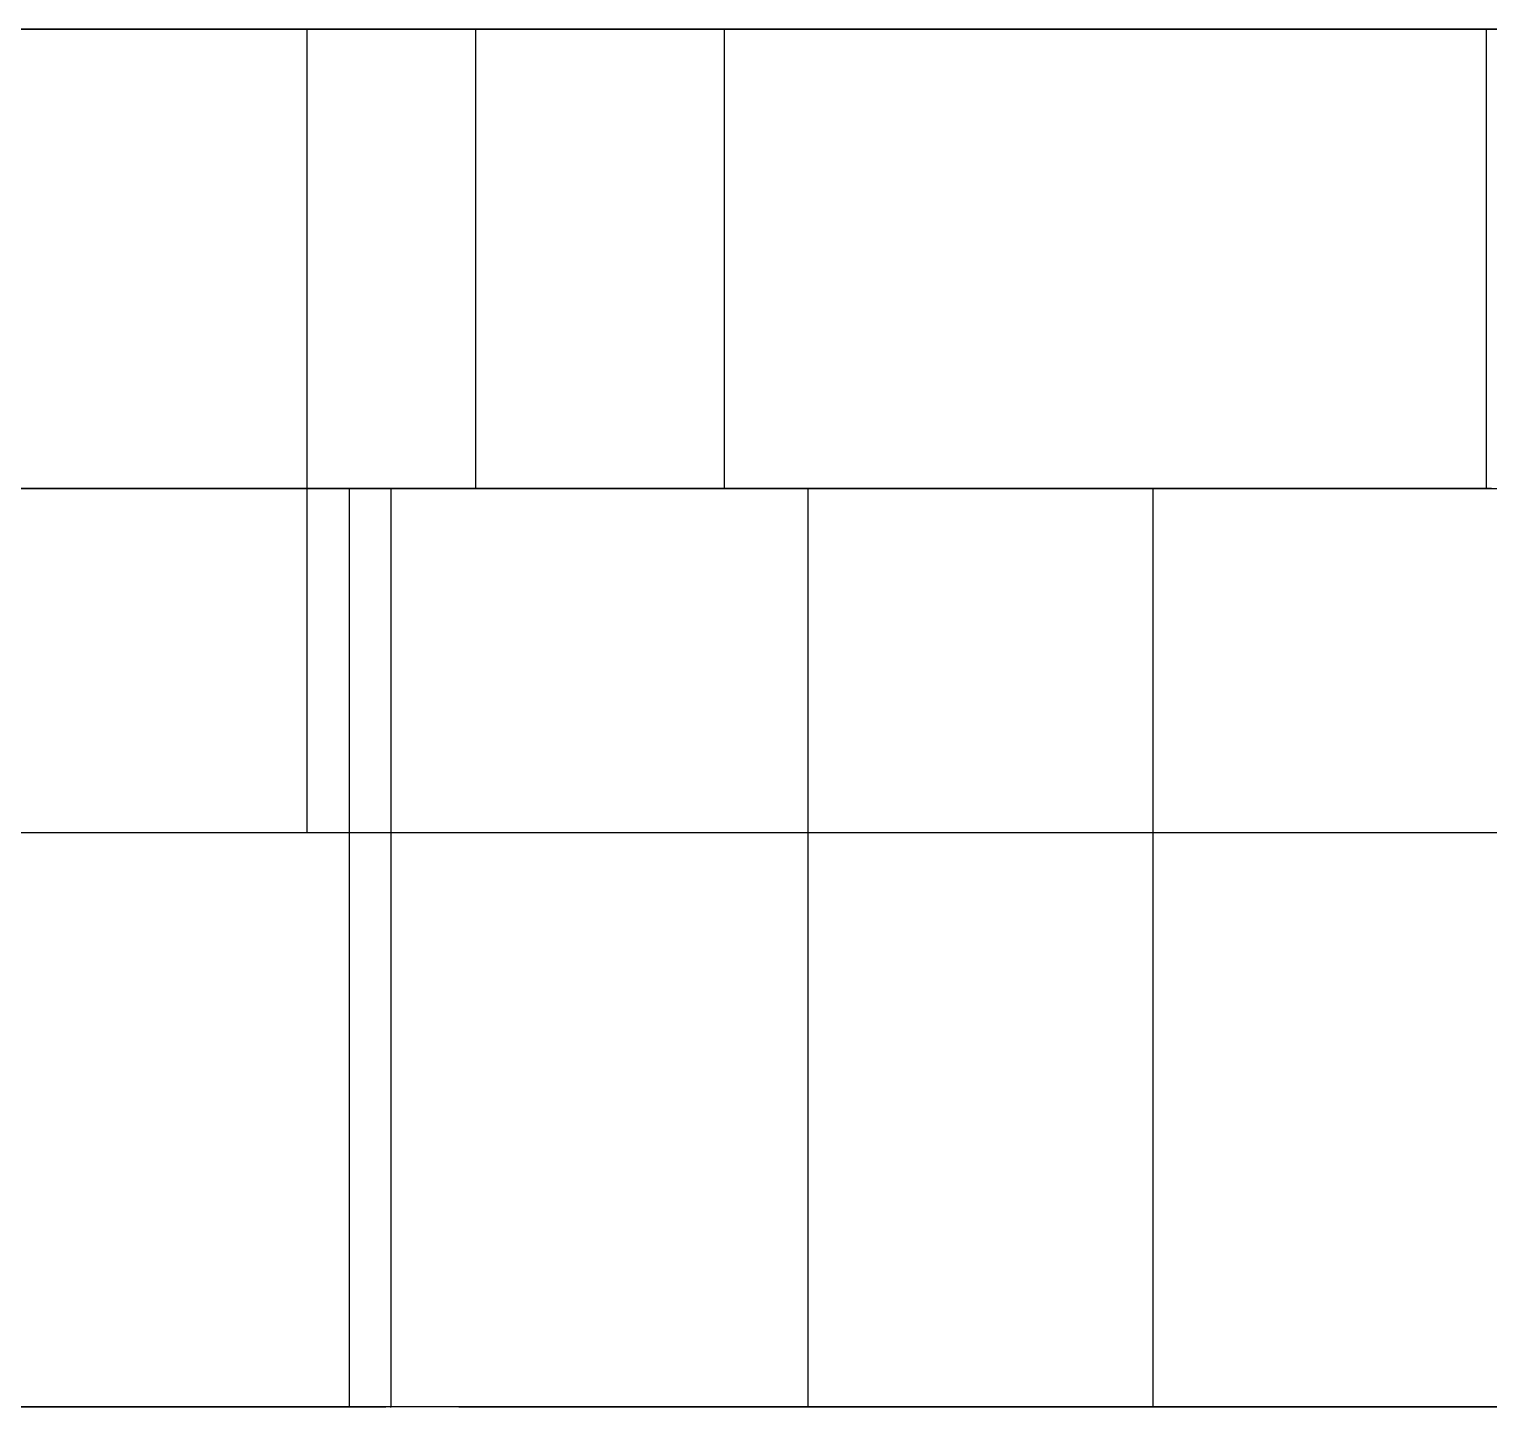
# Model space of a CAD drawing. Header units: millimetres. Extents: x -55 to 176, y -160 to 36.
# Drawn here: x -23.21 to -16.85, y -130 to -124 of the extents above; entities that cross this region are included whole.
import ezdxf

# ---------------------------------------------------------------- set-up
doc = ezdxf.new("R2010")
doc.units = ezdxf.units.MM
doc.layers.add('XZ', color=7, linetype='Continuous')

msp = doc.modelspace()

# ---------------------------------------------------------------- linework, layer by layer
at = {"layer": 'XZ'}
for p, q in [((-23.8381, -124), (-22.7648, -124)), ((-23.166, -124), (-23.2925, -124)), ((-23.2778, -124), (-23.1518, -124)), ((-23.2019, -124), (-23.2245, -124)), ((-23.1743, -124), (-23.2019, -124)), ((-23.1417, -124), (-23.1743, -124)), ((-23.04, -124), (-23.166, -124)), ((-23.1518, -124), (-23.0261, -124)), ((-23.1043, -124), (-23.1417, -124)), ((-23.0621, -124), (-23.1043, -124)), ((-23.0152, -124), (-23.0621, -124)), ((-22.9144, -124), (-23.04, -124)), ((-23.0261, -124), (-22.901, -124)), ((-22.9636, -124), (-23.0152, -124)), ((-22.9074, -124), (-22.9636, -124)), ((-22.7896, -124), (-22.9144, -124)), ((-22.8467, -124), (-22.9074, -124)), ((-22.901, -124), (-22.7767, -124)), ((-22.7817, -124), (-22.8467, -124)), ((-22.6657, -124), (-22.7896, -124)), ((-22.7123, -124), (-22.7817, -124)), ((-22.7767, -124), (-22.6533, -124)), ((-22.7648, -124), (-21.6567, -124)), ((-22.6387, -124), (-22.7123, -124)), ((-22.543, -124), (-22.6657, -124)), ((-22.6533, -124), (-22.531, -124)), ((-22.5611, -124), (-22.6387, -124)), ((-22.4795, -124), (-22.5611, -124)), ((-22.4215, -124), (-22.543, -124)), ((-22.531, -124), (-22.4101, -124)), ((-22.3941, -124), (-22.4795, -124)), ((-22.3016, -124), (-22.4215, -124)), ((-22.2906, -124), (-22.4101, -124)), ((-22.3941, -124), (-22.305, -124)), ((-22.305, -124), (-22.2124, -124)), ((-22.1833, -124), (-22.3016, -124)), ((-22.2906, -124), (-22.1729, -124)), ((-22.2124, -124), (-22.1164, -124)), ((-22.0669, -124), (-22.1833, -124)), ((-22.1729, -124), (-22.057, -124)), ((-22.1164, -124), (-22.0172, -124)), ((-21.9526, -124), (-22.0669, -124)), ((-22.057, -124), (-21.9432, -124)), ((-22.0172, -124), (-21.9148, -124)), ((-21.9826, -124), (-22, -124)), ((-22, -124), (-22, -127.5)), ((-21.9305, -124), (-21.9826, -124)), ((-21.8405, -124), (-21.9526, -124)), ((-21.9432, -124), (-21.8317, -124)), ((-21.8436, -124), (-21.9305, -124)), ((-21.9148, -124), (-21.8095, -124)), ((-21.7223, -124), (-21.8436, -124)), ((-21.7309, -124), (-21.8405, -124)), ((-21.7225, -124), (-21.8317, -124)), ((-21.8095, -124), (-21.7015, -124)), ((-21.6238, -124), (-21.7309, -124)), ((-21.6159, -124), (-21.7225, -124)), ((-21.5665, -124), (-21.7223, -124)), ((-21.7015, -124), (-21.5909, -124)), ((-21.6567, -124), (-20.5154, -124)), ((-21.6238, -124), (-21.5195, -124)), ((-21.6159, -124), (-21.5121, -124)), ((-21.5909, -124), (-21.4779, -124)), ((-21.3767, -124), (-21.5665, -124)), ((-21.5195, -124), (-21.418, -124)), ((-21.5121, -124), (-21.4112, -124)), ((-21.4779, -124), (-21.3626, -124)), ((-21.418, -124), (-21.3197, -124)), ((-21.4112, -124), (-21.3134, -124)), ((-21.1531, -124), (-21.3767, -124)), ((-21.3626, -124), (-21.2453, -124)), ((-21.3197, -124), (-21.2246, -124)), ((-21.3134, -124), (-21.2188, -124)), ((-21.264, -124), (-21.2665, -124)), ((-21.2665, -124), (-21.2665, -126)), ((-21.2564, -124), (-21.264, -124)), ((-21.2438, -124), (-21.2564, -124)), ((-21.2453, -124), (-21.1261, -124)), ((-21.2261, -124), (-21.2438, -124)), ((-21.2035, -124), (-21.2261, -124)), ((-21.2246, -124), (-21.1328, -124)), ((-21.1275, -124), (-21.2188, -124)), ((-21.1759, -124), (-21.2035, -124)), ((-21.1433, -124), (-21.1759, -124)), ((-20.896, -124), (-21.1531, -124)), ((-21.106, -124), (-21.1433, -124)), ((-21.1328, -124), (-21.0446, -124)), ((-21.0397, -124), (-21.1275, -124)), ((-21.1261, -124), (-21.0052, -124)), ((-21.0638, -124), (-21.106, -124)), ((-21.0168, -124), (-21.0638, -124)), ((-21.0446, -124), (-20.96, -124)), ((-20.9556, -124), (-21.0397, -124)), ((-20.9652, -124), (-21.0168, -124)), ((-21.0052, -124), (-20.8829, -124)), ((-20.909, -124), (-20.9652, -124)), ((-20.96, -124), (-20.8793, -124)), ((-20.9556, -124), (-20.8753, -124)), ((-20.8484, -124), (-20.909, -124)), ((-20.6059, -124), (-20.896, -124)), ((-20.8829, -124), (-20.7592, -124)), ((-20.8793, -124), (-20.8024, -124)), ((-20.8753, -124), (-20.7988, -124)), ((-20.7833, -124), (-20.8484, -124)), ((-20.8024, -124), (-20.7296, -124)), ((-20.7264, -124), (-20.7988, -124)), ((-20.7139, -124), (-20.7833, -124)), ((-20.7592, -124), (-20.6345, -124)), ((-20.7296, -124), (-20.6609, -124)), ((-20.6581, -124), (-20.7264, -124)), ((-20.6403, -124), (-20.7139, -124)), ((-20.6609, -124), (-20.5965, -124)), ((-20.5941, -124), (-20.6581, -124)), ((-20.5627, -124), (-20.6403, -124)), ((-20.6345, -124), (-20.5089, -124)), ((-20.2832, -124), (-20.6059, -124)), ((-20.5965, -124), (-20.5364, -124)), ((-20.5344, -124), (-20.5941, -124)), ((-20.4811, -124), (-20.5627, -124)), ((-20.5364, -124), (-20.4808, -124)), ((-20.4791, -124), (-20.5344, -124)), ((-20.5154, -124), (-19.3428, -124)), ((-20.5089, -124), (-20.3825, -124)), ((-20.3957, -124), (-20.4811, -124)), ((-20.4808, -124), (-20.4298, -124)), ((-20.4791, -124), (-20.4283, -124)), ((-20.4298, -124), (-20.3833, -124)), ((-20.3821, -124), (-20.4283, -124)), ((-20.3067, -124), (-20.3957, -124)), ((-20.3416, -124), (-20.3833, -124)), ((-20.3825, -124), (-20.2557, -124)), ((-20.3406, -124), (-20.3821, -124)), ((-20.3416, -124), (-20.3046, -124)), ((-20.3038, -124), (-20.3406, -124)), ((-20.3067, -124), (-20.214, -124)), ((-20.3046, -124), (-20.2724, -124)), ((-20.2719, -124), (-20.3038, -124)), ((-19.9285, -124), (-20.2832, -124)), ((-20.2451, -124), (-20.2724, -124)), ((-20.2719, -124), (-20.2447, -124)), ((-20.2557, -124), (-20.1285, -124)), ((-20.2451, -124), (-20.2227, -124)), ((-20.2224, -124), (-20.2447, -124)), ((-20.2227, -124), (-20.2052, -124)), ((-20.2051, -124), (-20.2224, -124)), ((-20.214, -124), (-20.118, -124)), ((-20.2052, -124), (-20.1927, -124)), ((-20.1926, -124), (-20.2051, -124)), ((-20.1927, -124), (-20.1852, -124)), ((-20.1852, -124), (-20.1926, -124)), ((-20.1852, -124), (-20.1827, -124)), ((-20.1852, -124), (-20.1827, -124)), ((-20.1827, -124), (-20.1827, -126)), ((-20.1285, -124), (-20.0013, -124)), ((-20.118, -124), (-20.0188, -124)), ((-20.0188, -124), (-19.9164, -124)), ((-20.0013, -124), (-19.8741, -124)), ((-19.5422, -124), (-19.9285, -124)), ((-19.9164, -124), (-19.8111, -124)), ((-19.8741, -124), (-19.7473, -124)), ((-19.8111, -124), (-19.7031, -124)), ((-19.7473, -124), (-19.621, -124)), ((-19.7031, -124), (-19.5925, -124)), ((-19.621, -124), (-19.4953, -124)), ((-19.5925, -124), (-19.4795, -124)), ((-19.125, -124), (-19.5422, -124)), ((-19.4953, -124), (-19.3706, -124)), ((-19.4795, -124), (-19.3642, -124)), ((-19.3706, -124), (-19.2469, -124)), ((-19.3642, -124), (-19.2469, -124)), ((-19.3428, -124), (-18.1406, -124)), ((-19.2469, -124), (-19.1246, -124)), ((-19.2469, -124), (-19.1277, -124)), ((-19.1277, -124), (-19.0068, -124)), ((-18.6776, -124), (-19.125, -124)), ((-19.1246, -124), (-19.0037, -124)), ((-19.0068, -124), (-18.8845, -124)), ((-19.0037, -124), (-18.8845, -124)), ((-18.8845, -124), (-18.7672, -124)), ((-18.8845, -124), (-18.7609, -124)), ((-18.7672, -124), (-18.652, -124)), ((-18.7609, -124), (-18.6361, -124)), ((-18.2007, -124), (-18.6776, -124)), ((-18.652, -124), (-18.5389, -124)), ((-18.6361, -124), (-18.5105, -124)), ((-18.5389, -124), (-18.4283, -124)), ((-18.5105, -124), (-18.3841, -124)), ((-18.4283, -124), (-18.3203, -124)), ((-18.3841, -124), (-18.2573, -124)), ((-18.3203, -124), (-18.215, -124)), ((-18.2573, -124), (-18.1301, -124)), ((-18.215, -124), (-18.1127, -124)), ((-17.695, -124), (-18.2007, -124)), ((-18.1406, -124), (-16.9106, -124)), ((-18.1301, -124), (-18.0029, -124)), ((-18.1127, -124), (-18.0134, -124)), ((-18.0134, -124), (-17.9174, -124)), ((-18.0029, -124), (-17.8758, -124)), ((-17.9174, -124), (-17.8248, -124)), ((-17.8758, -124), (-17.7489, -124)), ((-17.8248, -124), (-17.7357, -124)), ((-17.7489, -124), (-17.6226, -124)), ((-17.7357, -124), (-17.6503, -124)), ((-17.1613, -124), (-17.695, -124)), ((-17.6503, -124), (-17.5687, -124)), ((-17.6226, -124), (-17.4969, -124)), ((-17.5687, -124), (-17.4911, -124)), ((-17.4969, -124), (-17.3722, -124)), ((-17.4911, -124), (-17.4175, -124)), ((-17.4175, -124), (-17.3482, -124)), ((-17.3722, -124), (-17.2486, -124)), ((-17.3482, -124), (-17.2831, -124)), ((-17.2831, -124), (-17.2224, -124)), ((-17.2486, -124), (-17.1262, -124)), ((-17.2224, -124), (-17.1662, -124)), ((-17.1662, -124), (-17.1146, -124)), ((-16.6004, -124), (-17.1613, -124)), ((-17.1262, -124), (-17.0053, -124)), ((-17.1146, -124), (-17.0677, -124)), ((-17.0677, -124), (-17.0255, -124)), ((-17.0255, -124), (-16.9881, -124)), ((-17.0053, -124), (-16.8862, -124)), ((-16.9881, -124), (-16.9556, -124)), ((-16.9556, -124), (-16.928, -124)), ((-16.928, -124), (-16.9053, -124)), ((-16.9106, -124), (-15.6547, -124)), ((-16.9053, -124), (-16.8877, -124)), ((-16.8877, -124), (-16.875, -124)), ((-16.8862, -124), (-16.7688, -124)), ((-16.875, -124), (-16.8674, -124)), ((-16.8649, -124), (-16.8674, -124)), ((-16.8649, -124), (-16.8649, -126)), ((-23.3191, -126), (-23.1919, -126)), ((-23.209, -126), (-23.2784, -126)), ((-23.2019, -126), (-23.2245, -126)), ((-23.1399, -126), (-23.209, -126)), ((-23.1743, -126), (-23.2019, -126)), ((-23.1919, -126), (-23.0651, -126)), ((-23.1743, -126), (-23.1417, -126)), ((-23.1043, -126), (-23.1417, -126)), ((-23.0712, -126), (-23.1399, -126)), ((-23.0621, -126), (-23.1043, -126)), ((-23.003, -126), (-23.0712, -126)), ((-23.0651, -126), (-22.9387, -126)), ((-23.0152, -126), (-23.0621, -126)), ((-23.0152, -126), (-22.9636, -126)), ((-22.9354, -126), (-23.003, -126)), ((-22.9074, -126), (-22.9636, -126)), ((-22.9387, -126), (-22.8131, -126)), ((-22.8684, -126), (-22.9354, -126)), ((-22.8467, -126), (-22.9074, -126)), ((-22.8024, -126), (-22.8684, -126)), ((-22.8467, -126), (-22.7817, -126)), ((-22.8131, -126), (-22.6884, -126)), ((-22.7372, -126), (-22.8024, -126)), ((-22.7123, -126), (-22.7817, -126)), ((-22.673, -126), (-22.7372, -126)), ((-22.6387, -126), (-22.7123, -126)), ((-22.6884, -126), (-22.5647, -126)), ((-22.61, -126), (-22.673, -126)), ((-22.5611, -126), (-22.6387, -126)), ((-22.5482, -126), (-22.61, -126)), ((-22.5647, -126), (-22.4424, -126)), ((-22.4795, -126), (-22.5611, -126)), ((-22.4877, -126), (-22.5482, -126)), ((-22.4286, -126), (-22.4877, -126)), ((-22.4795, -126), (-22.3941, -126)), ((-22.4424, -126), (-22.3215, -126)), ((-22.371, -126), (-22.4286, -126)), ((-22.305, -126), (-22.3941, -126)), ((-22.3151, -126), (-22.371, -126)), ((-22.3215, -126), (-22.2023, -126)), ((-22.2608, -126), (-22.3151, -126)), ((-22.305, -126), (-22.2124, -126)), ((-22.2083, -126), (-22.2608, -126)), ((-22.2124, -126), (-22.1164, -126)), ((-22.1576, -126), (-22.2083, -126)), ((-22.2023, -126), (-22.085, -126)), ((-22.1089, -126), (-22.1576, -126)), ((-22.1164, -126), (-22.0172, -126)), ((-22.0622, -126), (-22.1089, -126)), ((-22.085, -126), (-21.9697, -126)), ((-22.0176, -126), (-22.0622, -126)), ((-21.9751, -126), (-22.0176, -126)), ((-22.0172, -126), (-21.9148, -126)), ((-21.9349, -126), (-21.9751, -126)), ((-21.9697, -126), (-21.8567, -126)), ((-21.897, -126), (-21.9349, -126)), ((-21.9148, -126), (-21.8095, -126)), ((-21.8614, -126), (-21.897, -126)), ((-21.8282, -126), (-21.8614, -126)), ((-21.8567, -126), (-21.7461, -126)), ((-21.7975, -126), (-21.8282, -126)), ((-21.8149, -130), (-21.8149, -126)), ((-21.8135, -126), (-21.8149, -126)), ((-21.8094, -126), (-21.8135, -126)), ((-21.8095, -126), (-21.7015, -126)), ((-21.8025, -126), (-21.8094, -126)), ((-21.7928, -126), (-21.8025, -126)), ((-21.7692, -126), (-21.7975, -126)), ((-21.7804, -126), (-21.7928, -126)), ((-21.7653, -126), (-21.7804, -126)), ((-21.7436, -126), (-21.7692, -126)), ((-21.7475, -126), (-21.7653, -126)), ((-21.7271, -126), (-21.7475, -126)), ((-21.7461, -126), (-21.6381, -126)), ((-21.7205, -126), (-21.7436, -126)), ((-21.704, -126), (-21.7271, -126)), ((-21.7001, -126), (-21.7205, -126)), ((-21.6784, -126), (-21.704, -126)), ((-21.7015, -126), (-21.5909, -126)), ((-21.6823, -126), (-21.7001, -126)), ((-21.6672, -126), (-21.6823, -126)), ((-21.6501, -126), (-21.6784, -126)), ((-21.6548, -126), (-21.6672, -126)), ((-21.6451, -126), (-21.6548, -126)), ((-21.6194, -126), (-21.6501, -126)), ((-21.6382, -126), (-21.6451, -126)), ((-21.6341, -126), (-21.6382, -126)), ((-21.6381, -126), (-21.5328, -126)), ((-21.6327, -126), (-21.6341, -126)), ((-21.6327, -130), (-21.6327, -126)), ((-21.5862, -126), (-21.6194, -126)), ((-21.5909, -126), (-21.4779, -126)), ((-21.5506, -126), (-21.5862, -126)), ((-21.5127, -126), (-21.5506, -126)), ((-21.5328, -126), (-21.4304, -126)), ((-21.4725, -126), (-21.5127, -126)), ((-21.4779, -126), (-21.3626, -126)), ((-21.43, -126), (-21.4725, -126)), ((-21.4304, -126), (-21.3312, -126)), ((-21.3854, -126), (-21.43, -126)), ((-21.3387, -126), (-21.3854, -126)), ((-21.3626, -126), (-21.2453, -126)), ((-21.29, -126), (-21.3387, -126)), ((-21.3312, -126), (-21.2352, -126)), ((-21.2393, -126), (-21.29, -126)), ((-21.264, -126), (-21.2665, -126)), ((-21.264, -126), (-21.2564, -126)), ((-21.2438, -126), (-21.2564, -126)), ((-21.2453, -126), (-21.1261, -126)), ((-21.2261, -126), (-21.2438, -126)), ((-21.1868, -126), (-21.2393, -126)), ((-21.2352, -126), (-21.1426, -126)), ((-21.2261, -126), (-21.2035, -126)), ((-21.1759, -126), (-21.2035, -126)), ((-21.1325, -126), (-21.1868, -126)), ((-21.1759, -126), (-21.1433, -126)), ((-21.106, -126), (-21.1433, -126)), ((-21.1426, -126), (-21.0535, -126)), ((-21.0766, -126), (-21.1325, -126)), ((-21.1261, -126), (-21.0052, -126)), ((-21.0638, -126), (-21.106, -126)), ((-21.019, -126), (-21.0766, -126)), ((-21.0168, -126), (-21.0638, -126)), ((-21.0535, -126), (-20.9681, -126)), ((-20.9599, -126), (-21.019, -126)), ((-21.0168, -126), (-20.9652, -126)), ((-21.0052, -126), (-20.8829, -126)), ((-20.9681, -126), (-20.8865, -126)), ((-20.909, -126), (-20.9652, -126)), ((-20.8994, -126), (-20.9599, -126)), ((-20.8484, -126), (-20.909, -126)), ((-20.8376, -126), (-20.8994, -126)), ((-20.8865, -126), (-20.8089, -126)), ((-20.8829, -126), (-20.7592, -126)), ((-20.8484, -126), (-20.7833, -126)), ((-20.7746, -126), (-20.8376, -126)), ((-20.8089, -126), (-20.7353, -126)), ((-20.7139, -126), (-20.7833, -126)), ((-20.7104, -126), (-20.7746, -126)), ((-20.7592, -126), (-20.6345, -126)), ((-20.7353, -126), (-20.6659, -126)), ((-20.6403, -126), (-20.7139, -126)), ((-20.6452, -126), (-20.7104, -126)), ((-20.6659, -126), (-20.6009, -126)), ((-20.5791, -126), (-20.6452, -126)), ((-20.6403, -126), (-20.5627, -126)), ((-20.6345, -126), (-20.5089, -126)), ((-20.6009, -126), (-20.5402, -126)), ((-20.5122, -126), (-20.5791, -126)), ((-20.4811, -126), (-20.5627, -126)), ((-20.5402, -126), (-20.484, -126)), ((-20.4446, -126), (-20.5122, -126)), ((-20.5089, -126), (-20.3825, -126)), ((-20.484, -126), (-20.4324, -126)), ((-20.4811, -126), (-20.3957, -126)), ((-20.3764, -126), (-20.4446, -126)), ((-20.4324, -126), (-20.3855, -126)), ((-20.3067, -126), (-20.3957, -126)), ((-20.3855, -126), (-20.3433, -126)), ((-20.3825, -126), (-20.2557, -126)), ((-20.3077, -126), (-20.3764, -126)), ((-20.3433, -126), (-20.3059, -126)), ((-20.2386, -126), (-20.3077, -126)), ((-20.3067, -126), (-20.214, -126)), ((-20.3059, -126), (-20.2733, -126)), ((-20.2733, -126), (-20.2457, -126)), ((-20.2557, -126), (-20.1285, -126)), ((-20.2457, -126), (-20.2231, -126)), ((-20.1692, -126), (-20.2386, -126)), ((-20.2231, -126), (-20.2054, -126)), ((-20.214, -126), (-20.118, -126)), ((-20.2054, -126), (-20.1928, -126)), ((-20.1928, -126), (-20.1852, -126)), ((-20.1852, -126), (-20.1827, -126)), ((-20.0997, -126), (-20.1692, -126)), ((-20.1285, -126), (-20.0013, -126)), ((-20.118, -126), (-20.0188, -126)), ((-20.0301, -126), (-20.0997, -126)), ((-19.9606, -126), (-20.0301, -126)), ((-20.0188, -126), (-19.9164, -126)), ((-20.0013, -126), (-19.8741, -126)), ((-19.8912, -126), (-19.9606, -126)), ((-19.9164, -126), (-19.8111, -126)), ((-19.8221, -126), (-19.8912, -126)), ((-19.8741, -126), (-19.7473, -126)), ((-19.7534, -126), (-19.8221, -126)), ((-19.8165, -130), (-19.8165, -126)), ((-19.8151, -126), (-19.8165, -126)), ((-19.811, -126), (-19.8151, -126)), ((-19.8111, -126), (-19.7031, -126)), ((-19.8041, -126), (-19.811, -126)), ((-19.7944, -126), (-19.8041, -126)), ((-19.782, -126), (-19.7944, -126)), ((-19.7669, -126), (-19.782, -126)), ((-19.7492, -126), (-19.7669, -126)), ((-19.6852, -126), (-19.7534, -126)), ((-19.7287, -126), (-19.7492, -126)), ((-19.7473, -126), (-19.621, -126)), ((-19.7056, -126), (-19.7287, -126)), ((-19.68, -126), (-19.7056, -126)), ((-19.7031, -126), (-19.5925, -126)), ((-19.6176, -126), (-19.6852, -126)), ((-19.6517, -126), (-19.68, -126)), ((-19.621, -126), (-19.6517, -126)), ((-19.5878, -126), (-19.621, -126)), ((-19.621, -126), (-19.4953, -126)), ((-19.5507, -126), (-19.6176, -126)), ((-19.5925, -126), (-19.4795, -126)), ((-19.5522, -126), (-19.5878, -126)), ((-19.5143, -126), (-19.5522, -126)), ((-19.4846, -126), (-19.5507, -126)), ((-19.4741, -126), (-19.5143, -126)), ((-19.4953, -126), (-19.3706, -126)), ((-19.4194, -126), (-19.4846, -126)), ((-19.4795, -126), (-19.3642, -126)), ((-19.4316, -126), (-19.4741, -126)), ((-19.387, -126), (-19.4316, -126)), ((-19.3552, -126), (-19.4194, -126)), ((-19.3403, -126), (-19.387, -126)), ((-19.3706, -126), (-19.2469, -126)), ((-19.3642, -126), (-19.2469, -126)), ((-19.2922, -126), (-19.3552, -126)), ((-19.2916, -126), (-19.3403, -126)), ((-19.2304, -126), (-19.2922, -126)), ((-19.2409, -126), (-19.2916, -126)), ((-19.2469, -126), (-19.1246, -126)), ((-19.2469, -126), (-19.1277, -126)), ((-19.1884, -126), (-19.2409, -126)), ((-19.1699, -126), (-19.2304, -126)), ((-19.1342, -126), (-19.1884, -126)), ((-19.1108, -126), (-19.1699, -126)), ((-19.0782, -126), (-19.1342, -126)), ((-19.1277, -126), (-19.0068, -126)), ((-19.1246, -126), (-19.0037, -126)), ((-19.0532, -126), (-19.1108, -126)), ((-19.0206, -126), (-19.0782, -126)), ((-18.9973, -126), (-19.0532, -126)), ((-18.9615, -126), (-19.0206, -126)), ((-19.0068, -126), (-18.8845, -126)), ((-19.0037, -126), (-18.8845, -126)), ((-18.943, -126), (-18.9973, -126)), ((-18.901, -126), (-18.9615, -126)), ((-18.8905, -126), (-18.943, -126)), ((-18.8392, -126), (-18.901, -126)), ((-18.8398, -126), (-18.8905, -126)), ((-18.8845, -126), (-18.7672, -126)), ((-18.8845, -126), (-18.7609, -126)), ((-18.7911, -126), (-18.8398, -126)), ((-18.7762, -126), (-18.8392, -126)), ((-18.7444, -126), (-18.7911, -126)), ((-18.712, -126), (-18.7762, -126)), ((-18.7672, -126), (-18.652, -126)), ((-18.7609, -126), (-18.6361, -126)), ((-18.6998, -126), (-18.7444, -126)), ((-18.6469, -126), (-18.712, -126)), ((-18.6574, -126), (-18.6998, -126)), ((-18.6171, -126), (-18.6574, -126)), ((-18.652, -126), (-18.5389, -126)), ((-18.5808, -126), (-18.6469, -126)), ((-18.6361, -126), (-18.5105, -126)), ((-18.5792, -126), (-18.6171, -126)), ((-18.5139, -126), (-18.5808, -126)), ((-18.5436, -126), (-18.5792, -126)), ((-18.5104, -126), (-18.5436, -126)), ((-18.5389, -126), (-18.4283, -126)), ((-18.4462, -126), (-18.5139, -126)), ((-18.5105, -126), (-18.3841, -126)), ((-18.4797, -126), (-18.5104, -126)), ((-18.4515, -126), (-18.4797, -126)), ((-18.4258, -126), (-18.4515, -126)), ((-18.378, -126), (-18.4462, -126)), ((-18.4283, -126), (-18.3203, -126)), ((-18.4027, -126), (-18.4258, -126)), ((-18.3823, -126), (-18.4027, -126)), ((-18.3841, -126), (-18.2573, -126)), ((-18.3645, -126), (-18.3823, -126)), ((-18.3093, -126), (-18.378, -126)), ((-18.3494, -126), (-18.3645, -126)), ((-18.337, -126), (-18.3494, -126)), ((-18.3273, -126), (-18.337, -126)), ((-18.3204, -126), (-18.3273, -126)), ((-18.3163, -126), (-18.3204, -126)), ((-18.3203, -126), (-18.215, -126)), ((-18.3149, -126), (-18.3163, -126)), ((-18.3149, -130), (-18.3149, -126)), ((-18.2402, -126), (-18.3093, -126)), ((-18.2573, -126), (-18.1301, -126)), ((-18.1709, -126), (-18.2402, -126)), ((-18.215, -126), (-18.1127, -126)), ((-18.1013, -126), (-18.1709, -126)), ((-18.1301, -126), (-18.0029, -126)), ((-18.1127, -126), (-18.0134, -126)), ((-18.0317, -126), (-18.1013, -126)), ((-17.9622, -126), (-18.0317, -126)), ((-18.0134, -126), (-17.9174, -126)), ((-18.0029, -126), (-17.8758, -126)), ((-17.8928, -126), (-17.9622, -126)), ((-17.9174, -126), (-17.8248, -126)), ((-17.8237, -126), (-17.8928, -126)), ((-17.8758, -126), (-17.7489, -126)), ((-17.8248, -126), (-17.7357, -126)), ((-17.755, -126), (-17.8237, -126)), ((-17.6868, -126), (-17.755, -126)), ((-17.7489, -126), (-17.6226, -126)), ((-17.7357, -126), (-17.6503, -126)), ((-17.6192, -126), (-17.6868, -126)), ((-17.6503, -126), (-17.5687, -126)), ((-17.6226, -126), (-17.4969, -126)), ((-17.5523, -126), (-17.6192, -126)), ((-17.5687, -126), (-17.4911, -126)), ((-17.4862, -126), (-17.5523, -126)), ((-17.4969, -126), (-17.3722, -126)), ((-17.4911, -126), (-17.4175, -126)), ((-17.421, -126), (-17.4862, -126)), ((-17.3569, -126), (-17.421, -126)), ((-17.4175, -126), (-17.3482, -126)), ((-17.3722, -126), (-17.2486, -126)), ((-17.2938, -126), (-17.3569, -126)), ((-17.3482, -126), (-17.2831, -126)), ((-17.232, -126), (-17.2938, -126)), ((-17.2831, -126), (-17.2224, -126)), ((-17.2486, -126), (-17.1262, -126)), ((-17.1715, -126), (-17.232, -126)), ((-17.2224, -126), (-17.1662, -126)), ((-17.1124, -126), (-17.1715, -126)), ((-17.1662, -126), (-17.1146, -126)), ((-17.1262, -126), (-17.0053, -126)), ((-17.1146, -126), (-17.0677, -126)), ((-17.0549, -126), (-17.1124, -126)), ((-17.0677, -126), (-17.0255, -126)), ((-16.9989, -126), (-17.0549, -126)), ((-17.0255, -126), (-16.9881, -126)), ((-17.0053, -126), (-16.8862, -126)), ((-16.9446, -126), (-16.9989, -126)), ((-16.9881, -126), (-16.9556, -126)), ((-16.9556, -126), (-16.928, -126)), ((-16.8921, -126), (-16.9446, -126)), ((-16.928, -126), (-16.9053, -126)), ((-16.9053, -126), (-16.8877, -126)), ((-16.8415, -126), (-16.8921, -126)), ((-16.8877, -126), (-16.875, -126)), ((-16.8862, -126), (-16.7688, -126)), ((-16.875, -126), (-16.8674, -126)), ((-16.8674, -126), (-16.8649, -126)), ((-23.1257, -127.5), (-23.3311, -127.5)), ((-22.8838, -127.5), (-23.1257, -127.5)), ((-22.6057, -127.5), (-22.8838, -127.5)), ((-22.2919, -127.5), (-22.6057, -127.5)), ((-21.9428, -127.5), (-22.2919, -127.5)), ((-21.9826, -127.5), (-22, -127.5)), ((-21.9305, -127.5), (-21.9826, -127.5)), ((-21.559, -127.5), (-21.9428, -127.5)), ((-21.8436, -127.5), (-21.9305, -127.5)), ((-21.7223, -127.5), (-21.8436, -127.5)), ((-21.5665, -127.5), (-21.7223, -127.5)), ((-21.3767, -127.5), (-21.5665, -127.5)), ((-21.1411, -127.5), (-21.559, -127.5)), ((-21.1531, -127.5), (-21.3767, -127.5)), ((-20.896, -127.5), (-21.1531, -127.5)), ((-20.6898, -127.5), (-21.1411, -127.5)), ((-20.6059, -127.5), (-20.896, -127.5)), ((-20.2058, -127.5), (-20.6898, -127.5)), ((-20.2832, -127.5), (-20.6059, -127.5)), ((-19.9285, -127.5), (-20.2832, -127.5)), ((-19.6898, -127.5), (-20.2058, -127.5)), ((-19.5422, -127.5), (-19.9285, -127.5)), ((-19.1427, -127.5), (-19.6898, -127.5)), ((-19.125, -127.5), (-19.5422, -127.5)), ((-18.5654, -127.5), (-19.1427, -127.5)), ((-18.6776, -127.5), (-19.125, -127.5)), ((-18.2007, -127.5), (-18.6776, -127.5)), ((-17.9586, -127.5), (-18.5654, -127.5)), ((-17.695, -127.5), (-18.2007, -127.5)), ((-17.3235, -127.5), (-17.9586, -127.5)), ((-17.1613, -127.5), (-17.695, -127.5)), ((-16.661, -127.5), (-17.3235, -127.5)), ((-16.6004, -127.5), (-17.1613, -127.5)), ((-23.8381, -130), (-22.7648, -130)), ((-23.1257, -130), (-23.3311, -130)), ((-23.2784, -130), (-23.209, -130)), ((-23.209, -130), (-23.1399, -130)), ((-23.1399, -130), (-23.0712, -130)), ((-22.8838, -130), (-23.1257, -130)), ((-23.0712, -130), (-23.003, -130)), ((-23.003, -130), (-22.9354, -130)), ((-22.9354, -130), (-22.8684, -130)), ((-22.6057, -130), (-22.8838, -130)), ((-22.8684, -130), (-22.8024, -130)), ((-22.8024, -130), (-22.7372, -130)), ((-22.7648, -130), (-21.6567, -130)), ((-22.7372, -130), (-22.673, -130)), ((-22.673, -130), (-22.61, -130)), ((-22.5482, -130), (-22.61, -130)), ((-22.2919, -130), (-22.6057, -130)), ((-22.4877, -130), (-22.5482, -130)), ((-22.4286, -130), (-22.4877, -130)), ((-22.4286, -130), (-22.371, -130)), ((-22.371, -130), (-22.3151, -130)), ((-22.3151, -130), (-22.2608, -130)), ((-21.9428, -130), (-22.2919, -130)), ((-22.2608, -130), (-22.2083, -130)), ((-22.2083, -130), (-22.1576, -130)), ((-22.1576, -130), (-22.1089, -130)), ((-22.0622, -130), (-22.1089, -130)), ((-22.0176, -130), (-22.0622, -130)), ((-21.9751, -130), (-22.0176, -130)), ((-21.9349, -130), (-21.9751, -130)), ((-21.559, -130), (-21.9428, -130)), ((-21.897, -130), (-21.9349, -130)), ((-21.8614, -130), (-21.897, -130)), ((-21.8282, -130), (-21.8614, -130)), ((-21.7975, -130), (-21.8282, -130)), ((-21.8135, -130), (-21.8149, -130)), ((-21.8094, -130), (-21.8135, -130)), ((-21.8025, -130), (-21.8094, -130)), ((-21.7928, -130), (-21.8025, -130)), ((-21.7975, -130), (-21.7692, -130)), ((-21.7804, -130), (-21.7928, -130)), ((-21.7653, -130), (-21.7804, -130)), ((-21.7692, -130), (-21.7436, -130)), ((-21.7475, -130), (-21.7653, -130)), ((-21.7271, -130), (-21.7475, -130)), ((-21.7205, -130), (-21.7436, -130)), ((-21.704, -130), (-21.7271, -130)), ((-21.7001, -130), (-21.7205, -130)), ((-21.6784, -130), (-21.704, -130)), ((-21.6823, -130), (-21.7001, -130)), ((-21.6672, -130), (-21.6823, -130)), ((-21.6501, -130), (-21.6784, -130)), ((-21.6548, -130), (-21.6672, -130)), ((-20.5154, -130), (-21.6567, -130)), ((-21.6451, -130), (-21.6548, -130)), ((-21.6194, -130), (-21.6501, -130)), ((-21.6382, -130), (-21.6451, -130)), ((-21.6382, -130), (-21.6341, -130)), ((-21.6341, -130), (-21.6327, -130)), ((-21.5862, -130), (-21.6194, -130)), ((-21.5506, -130), (-21.5862, -130)), ((-21.1411, -130), (-21.559, -130)), ((-21.5127, -130), (-21.5506, -130)), ((-21.4725, -130), (-21.5127, -130)), ((-21.43, -130), (-21.4725, -130)), ((-21.3854, -130), (-21.43, -130)), ((-21.3387, -130), (-21.3854, -130)), ((-21.3387, -130), (-21.29, -130)), ((-21.29, -130), (-21.2393, -130)), ((-21.2393, -130), (-21.1868, -130)), ((-21.1868, -130), (-21.1325, -130)), ((-20.6898, -130), (-21.1411, -130)), ((-21.1325, -130), (-21.0766, -130)), ((-21.0766, -130), (-21.019, -130)), ((-21.019, -130), (-20.9599, -130)), ((-20.9599, -130), (-20.8994, -130)), ((-20.8994, -130), (-20.8376, -130)), ((-20.8376, -130), (-20.7746, -130)), ((-20.7746, -130), (-20.7104, -130)), ((-20.7104, -130), (-20.6452, -130)), ((-20.2058, -130), (-20.6898, -130)), ((-20.6452, -130), (-20.5791, -130)), ((-20.5791, -130), (-20.5122, -130)), ((-19.3428, -130), (-20.5154, -130)), ((-20.5122, -130), (-20.4446, -130)), ((-20.4446, -130), (-20.3764, -130)), ((-20.3764, -130), (-20.3077, -130)), ((-20.3077, -130), (-20.2386, -130)), ((-20.2386, -130), (-20.1692, -130)), ((-19.6898, -130), (-20.2058, -130)), ((-20.1692, -130), (-20.0997, -130)), ((-20.0997, -130), (-20.0301, -130)), ((-20.0301, -130), (-19.9606, -130)), ((-19.9606, -130), (-19.8912, -130)), ((-19.8912, -130), (-19.8221, -130)), ((-19.8221, -130), (-19.7534, -130)), ((-19.8151, -130), (-19.8165, -130)), ((-19.811, -130), (-19.8151, -130)), ((-19.8041, -130), (-19.811, -130)), ((-19.7944, -130), (-19.8041, -130)), ((-19.782, -130), (-19.7944, -130)), ((-19.7669, -130), (-19.782, -130)), ((-19.7492, -130), (-19.7669, -130)), ((-19.7534, -130), (-19.6852, -130)), ((-19.7287, -130), (-19.7492, -130)), ((-19.7056, -130), (-19.7287, -130)), ((-19.68, -130), (-19.7056, -130)), ((-19.1427, -130), (-19.6898, -130)), ((-19.6852, -130), (-19.6176, -130)), ((-19.6517, -130), (-19.68, -130)), ((-19.621, -130), (-19.6517, -130)), ((-19.5878, -130), (-19.621, -130)), ((-19.6176, -130), (-19.5507, -130)), ((-19.5522, -130), (-19.5878, -130)), ((-19.5143, -130), (-19.5522, -130)), ((-19.5507, -130), (-19.4846, -130)), ((-19.4741, -130), (-19.5143, -130)), ((-19.4846, -130), (-19.4194, -130)), ((-19.4316, -130), (-19.4741, -130)), ((-19.387, -130), (-19.4316, -130)), ((-19.4194, -130), (-19.3552, -130)), ((-19.3403, -130), (-19.387, -130)), ((-19.3552, -130), (-19.2922, -130)), ((-19.3428, -130), (-18.1406, -130)), ((-19.2916, -130), (-19.3403, -130)), ((-19.2922, -130), (-19.2304, -130)), ((-19.2916, -130), (-19.2409, -130)), ((-19.2409, -130), (-19.1884, -130)), ((-19.2304, -130), (-19.1699, -130)), ((-19.1884, -130), (-19.1342, -130)), ((-19.1699, -130), (-19.1108, -130)), ((-18.5654, -130), (-19.1427, -130)), ((-19.1342, -130), (-19.0782, -130)), ((-19.1108, -130), (-19.0532, -130)), ((-19.0782, -130), (-19.0206, -130)), ((-19.0532, -130), (-18.9973, -130)), ((-19.0206, -130), (-18.9615, -130)), ((-18.9973, -130), (-18.943, -130)), ((-18.9615, -130), (-18.901, -130)), ((-18.943, -130), (-18.8905, -130)), ((-18.901, -130), (-18.8392, -130)), ((-18.8905, -130), (-18.8398, -130)), ((-18.8398, -130), (-18.7911, -130)), ((-18.8392, -130), (-18.7762, -130)), ((-18.7911, -130), (-18.7444, -130)), ((-18.7762, -130), (-18.712, -130)), ((-18.7444, -130), (-18.6998, -130)), ((-18.712, -130), (-18.6469, -130)), ((-18.6998, -130), (-18.6574, -130)), ((-18.6574, -130), (-18.6171, -130)), ((-18.6469, -130), (-18.5808, -130)), ((-18.6171, -130), (-18.5792, -130)), ((-18.5808, -130), (-18.5139, -130)), ((-18.5792, -130), (-18.5436, -130)), ((-17.9586, -130), (-18.5654, -130)), ((-18.5436, -130), (-18.5104, -130)), ((-18.5139, -130), (-18.4462, -130)), ((-18.5104, -130), (-18.4797, -130)), ((-18.4797, -130), (-18.4515, -130)), ((-18.4515, -130), (-18.4258, -130)), ((-18.4462, -130), (-18.378, -130)), ((-18.4027, -130), (-18.4258, -130)), ((-18.3823, -130), (-18.4027, -130)), ((-18.3823, -130), (-18.3645, -130)), ((-18.378, -130), (-18.3093, -130)), ((-18.3645, -130), (-18.3494, -130)), ((-18.3494, -130), (-18.337, -130)), ((-18.337, -130), (-18.3273, -130)), ((-18.3273, -130), (-18.3204, -130)), ((-18.3204, -130), (-18.3163, -130)), ((-18.3163, -130), (-18.3149, -130)), ((-18.3093, -130), (-18.2402, -130)), ((-18.2402, -130), (-18.1709, -130)), ((-18.1709, -130), (-18.1013, -130)), ((-18.1406, -130), (-16.9106, -130)), ((-18.1013, -130), (-18.0317, -130)), ((-18.0317, -130), (-17.9622, -130)), ((-17.9622, -130), (-17.8928, -130)), ((-17.3235, -130), (-17.9586, -130)), ((-17.8928, -130), (-17.8237, -130)), ((-17.8237, -130), (-17.755, -130)), ((-17.755, -130), (-17.6868, -130)), ((-17.6868, -130), (-17.6192, -130)), ((-17.6192, -130), (-17.5523, -130)), ((-17.5523, -130), (-17.4862, -130)), ((-17.4862, -130), (-17.421, -130)), ((-17.421, -130), (-17.3569, -130)), ((-17.3569, -130), (-17.2938, -130)), ((-16.661, -130), (-17.3235, -130)), ((-17.2938, -130), (-17.232, -130)), ((-17.232, -130), (-17.1715, -130)), ((-17.1715, -130), (-17.1124, -130)), ((-17.1124, -130), (-17.0549, -130)), ((-17.0549, -130), (-16.9989, -130)), ((-16.9989, -130), (-16.9446, -130)), ((-16.9446, -130), (-16.8921, -130)), ((-16.9106, -130), (-15.6547, -130)), ((-16.8921, -130), (-16.8415, -130))]:
    msp.add_line(p, q, dxfattribs=at)

doc.saveas('drawing.dxf')
